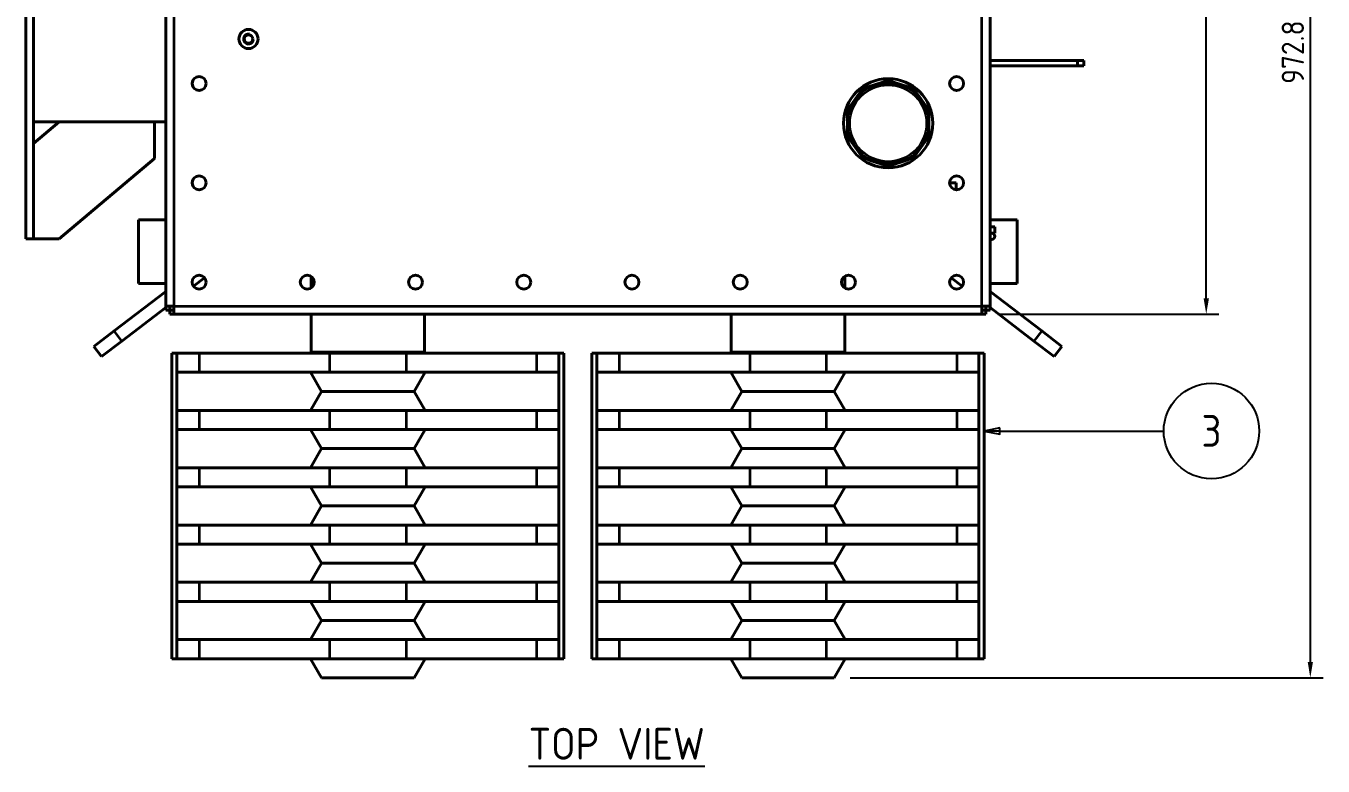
# Model space of a CAD drawing. Header units: millimetres. Extents: x 0 to 5945, y 0 to 4205.
# Drawn here: x 2093 to 3112, y 2796 to 3377 of the extents above; entities that cross this region are included whole.
import ezdxf

# ---------------------------------------------------------------- set-up
doc = ezdxf.new("R2010")
doc.units = ezdxf.units.MM
doc.header["$LTSCALE"] = 5
for name, color, linetype, lineweight in [('가시적인 것(ISO)', 3, 'Continuous', 40), ('가시적인 좁은 것(ISO)', 3, 'Continuous', 35), ('기호(ISO)', 5, 'Continuous', 25), ('치수(ISO)', 2, 'Continuous', 25)]:
    doc.layers.add(name, color=color, linetype=linetype, lineweight=lineweight)
doc.styles.add('문자 텍스트_PSTEK_POSCO', font='isocp.shx')
doc.styles.add('부품번호텍스트_PSTEK_POSCO', font='isocp.shx')
doc.styles.add('치수 텍스트_PSTEK_POSCO', font='isocp.shx')
doc.dimstyles.new('치수_PSTEK_POSCO', dxfattribs={"dimscale": 5, "dimtxt": 3.5, "dimasz": 2.5, "dimexe": 2, "dimexo": 2.5, "dimgap": 1, "dimtad": 1, "dimrnd": 1e-08, "dimdsep": 46, "dimtxsty": '치수 텍스트_PSTEK_POSCO', "dimcen": 0.09, "dimdle": 10, "dimclrd": 7, "dimclre": 7, "dimclrt": 2, "dimadec": 1, "dimazin": 2, "dimtfac": 1, "dimtmove": 0, "dimatfit": 3, "dimfxl": 0, "dimtolj": 1, "dimlwd": -1, "dimlwe": -1, "dimarcsym": 0})

# ---------------------------------------------------------------- blocks, each defined once
blk = doc.blocks.new('품번기호2')
at = {"layer": '기호(ISO)', "color": 7}
for p, q in [((571.63, 612.29), (569.13, 611.79)), ((571.63, 611.79), (569.13, 611.79)), ((569.13, 611.79), (571.63, 611.29)), ((571.63, 611.29), (571.63, 612.29)), ((571.63, 611.79), (597.36, 611.79))]:
    blk.add_line(p, q, dxfattribs=at)
at = {"layer": '기호(ISO)', "color": 7, "flags": 128}
blk.add_lwpolyline([(571.63, 612.29), (569.13, 611.79), (571.63, 611.29), (571.63, 612.29)], dxfattribs=at)
at = {"layer": '기호(ISO)'}
blk.add_circle((604.86, 611.79), 7.5, dxfattribs=at)
at = {"layer": '기호(ISO)', "color": 7}
blk.add_solid([(571.63, 612.29), (569.13, 611.79), (571.63, 611.29), (571.63, 612.29)], dxfattribs=at)
at = {"layer": '기호(ISO)', "color": 7, "insert": (604.86, 611.82), "char_height": 5, "attachment_point": 5, "style": '부품번호텍스트_PSTEK_POSCO'}
blk.add_mtext('3', dxfattribs=at)
blk = doc.blocks.new('*D28')
at = {"layer": 'Defpoints', "color": 0, "transparency": 16777216}
for p in [(2844, 3669.1), (3020.2, 3669.1), (2844, 3150.7)]:
    blk.add_point(p, dxfattribs=at)
at = {"layer": '치수(ISO)', "color": 7, "transparency": 16777216}
for p, q in [((2856.5, 3669.1), (3030.2, 3669.1)), ((3020.2, 3163.2), (3020.2, 3656.6)), ((2856.5, 3150.7), (3030.2, 3150.7))]:
    blk.add_line(p, q, dxfattribs=at)
for points in [[(3018.1, 3656.6), (3022.3, 3656.6), (3020.2, 3669.1)], [(3018.1, 3163.2), (3022.3, 3163.2), (3020.2, 3150.7)]]:
    blk.add_solid(points, dxfattribs=at)
at = {"layer": '치수(ISO)', "color": 2, "transparency": 16777216, "insert": (3006.4, 3391.8), "char_height": 17.5, "attachment_point": 4, "rotation": 90, "style": '치수 텍스트_PSTEK_POSCO'}
blk.add_mtext('\\A1;518.4', dxfattribs=at)
blk = doc.blocks.new('*D49')
at = {"layer": 'Defpoints', "color": 0, "transparency": 16777216}
for p in [(2791.7, 3837.9), (2728, 2865.1), (3101.9, 2865.1)]:
    blk.add_point(p, dxfattribs=at)
at = {"layer": '치수(ISO)', "color": 7, "transparency": 16777216}
for p, q in [((2804.2, 3837.9), (3111.9, 3837.9)), ((3101.9, 3825.4), (3101.9, 2877.6)), ((2740.5, 2865.1), (3111.9, 2865.1))]:
    blk.add_line(p, q, dxfattribs=at)
for points in [[(3099.9, 3825.4), (3104, 3825.4), (3101.9, 3837.9)], [(3099.9, 2877.6), (3104, 2877.6), (3101.9, 2865.1)]]:
    blk.add_solid(points, dxfattribs=at)
at = {"layer": '치수(ISO)', "color": 2, "transparency": 16777216, "insert": (3088.2, 3331.7), "char_height": 17.5, "attachment_point": 4, "rotation": 90, "style": '치수 텍스트_PSTEK_POSCO'}
blk.add_mtext('\\A1;972.8', dxfattribs=at)

msp = doc.modelspace()

# ---------------------------------------------------------------- linework, layer by layer
at = {"layer": '가시적인 것(ISO)'}
for p, q in [((2202.968, 3157.115), (2202.968, 3662.715)), ((2850.368, 3662.715), (2850.368, 3157.115)), ((2093.168, 3609.915), (2093.168, 3209.915)), ((2099.168, 3209.925), (2099.168, 3407.915)), ((2850.368, 3349.915), (2919.168, 3349.915)), ((2850.368, 3345.915), (2919.168, 3345.915)), ((2924.168, 3349.915), (2919.168, 3349.915)), ((2919.168, 3349.915), (2919.168, 3345.915)), ((2919.168, 3345.915), (2924.168, 3345.915)), ((2924.168, 3345.915), (2924.168, 3349.915)), ((2770.368, 3334.362), (2760.479, 3331.149)), ((2780.256, 3331.149), (2770.368, 3334.362)), ((2750.59, 3327.936), (2744.479, 3319.524)), ((2760.479, 3331.149), (2750.59, 3327.936)), ((2790.145, 3327.936), (2780.256, 3331.149)), ((2796.256, 3319.524), (2790.145, 3327.936)), ((2744.479, 3319.524), (2738.368, 3311.113)), ((2738.368, 3311.113), (2738.368, 3300.715)), ((2802.368, 3311.113), (2796.256, 3319.524)), ((2802.368, 3300.715), (2802.368, 3311.113)), ((2119.168, 3301.765), (2099.168, 3284.915)), ((2119.168, 3301.765), (2099.168, 3301.765)), ((2194.168, 3301.765), (2119.168, 3301.765)), ((2194.168, 3273.103), (2194.168, 3301.765)), ((2202.968, 3301.765), (2194.168, 3301.765)), ((2738.368, 3300.715), (2738.368, 3290.318)), ((2802.368, 3290.318), (2802.368, 3300.715)), ((2738.368, 3290.318), (2744.479, 3281.906)), ((2744.479, 3281.906), (2750.59, 3273.495)), ((2790.145, 3273.495), (2796.256, 3281.906)), ((2796.256, 3281.906), (2802.368, 3290.318)), ((2119.168, 3209.915), (2194.168, 3273.103)), ((2750.59, 3273.495), (2760.479, 3270.282)), ((2760.479, 3270.282), (2770.368, 3267.069)), ((2770.368, 3267.069), (2780.256, 3270.282)), ((2780.256, 3270.282), (2790.145, 3273.495)), ((2823.668, 3253.915), (2818.668, 3253.915)), ((2823.668, 3253.915), (2823.668, 3248.438)), ((2181.668, 3224.915), (2181.668, 3174.915)), ((2202.968, 3224.915), (2181.668, 3224.915)), ((2871.668, 3224.915), (2850.368, 3224.915)), ((2850.368, 3219.415), (2854.168, 3219.415)), ((2854.168, 3214.415), (2854.168, 3219.415)), ((2871.668, 3174.915), (2871.668, 3224.915)), ((2099.168, 3209.915), (2093.168, 3209.915)), ((2099.168, 3209.925), (2099.168, 3209.915)), ((2099.168, 3209.915), (2119.168, 3209.915)), ((2850.368, 3214.415), (2851.668, 3214.415)), ((2851.668, 3209.415), (2850.368, 3209.415)), ((2854.168, 3214.415), (2851.668, 3214.415)), ((2233.458, 3179.357), (2224.723, 3172.676)), ((2317.118, 3171.273), (2317.118, 3180.557)), ((2736.218, 3171.273), (2736.218, 3180.557)), ((2819.877, 3179.357), (2828.612, 3172.676)), ((2162.365, 3137.571), (2202.968, 3168.626)), ((2202.968, 3174.915), (2181.668, 3174.915)), ((2871.668, 3174.915), (2850.368, 3174.915)), ((2890.97, 3137.571), (2850.368, 3168.626)), ((2202.968, 3156.037), (2168.441, 3129.628)), ((2202.968, 3157.115), (2203.825, 3157.115)), ((2202.968, 3154.015), (2202.968, 3157.115)), ((2206.168, 3154.015), (2202.968, 3154.015)), ((2203.825, 3157.115), (2209.368, 3157.115)), ((2206.168, 3157.115), (2206.168, 3154.015)), ((2206.268, 3153.915), (2209.368, 3153.915)), ((2206.268, 3153.915), (2206.268, 3150.715)), ((2209.368, 3150.715), (2206.268, 3150.715)), ((2209.168, 3157.115), (2209.168, 3156.915)), ((2209.168, 3156.915), (2209.368, 3156.915)), ((2209.368, 3157.115), (2209.368, 3151.573)), ((2209.368, 3151.573), (2209.368, 3150.715)), ((2843.968, 3150.715), (2209.368, 3150.715)), ((2317.118, 3120.895), (2317.118, 3150.715)), ((2406.218, 3120.895), (2406.218, 3150.715)), ((2647.118, 3120.895), (2647.118, 3150.715)), ((2736.218, 3120.895), (2736.218, 3150.715)), ((2843.968, 3157.115), (2849.51, 3157.115)), ((2843.968, 3151.573), (2843.968, 3157.115)), ((2843.968, 3156.915), (2844.168, 3156.915)), ((2843.968, 3153.915), (2847.068, 3153.915)), ((2843.968, 3150.715), (2843.968, 3151.573)), ((2847.068, 3150.715), (2843.968, 3150.715)), ((2844.168, 3156.915), (2844.168, 3157.115)), ((2847.068, 3153.915), (2847.068, 3150.715)), ((2847.168, 3154.015), (2847.168, 3157.115)), ((2847.168, 3154.015), (2850.368, 3154.015)), ((2849.51, 3157.115), (2850.368, 3157.115)), ((2850.368, 3157.115), (2850.368, 3154.015)), ((2850.368, 3156.037), (2884.895, 3129.628)), ((2146.479, 3125.421), (2162.365, 3137.571)), ((2168.441, 3129.628), (2152.555, 3117.478)), ((2900.781, 3117.478), (2884.895, 3129.628)), ((2890.97, 3137.571), (2906.856, 3125.421)), ((2146.479, 3125.421), (2152.555, 3117.478)), ((2211.668, 3120.115), (2207.668, 3120.115)), ((2207.668, 2880.115), (2207.668, 3120.115)), ((2229.15, 3120.115), (2211.668, 3120.115)), ((2211.668, 3120.115), (2211.668, 3105.115)), ((2229.15, 3120.115), (2331.597, 3120.115)), ((2317.118, 3120.895), (2316.668, 3120.115)), ((2317.118, 3120.895), (2406.218, 3120.895)), ((2391.738, 3120.115), (2331.597, 3120.115)), ((2391.738, 3120.115), (2494.185, 3120.115)), ((2406.218, 3120.895), (2406.668, 3120.115)), ((2511.668, 3120.115), (2494.185, 3120.115)), ((2511.668, 3120.115), (2511.668, 3105.115)), ((2511.668, 3120.115), (2515.668, 3120.115)), ((2515.668, 2880.115), (2515.668, 3120.115)), ((2541.668, 3120.115), (2537.668, 3120.115)), ((2537.668, 2880.115), (2537.668, 3120.115)), ((2559.15, 3120.115), (2541.668, 3120.115)), ((2541.668, 3120.115), (2541.668, 3105.115)), ((2559.15, 3120.115), (2661.597, 3120.115)), ((2647.118, 3120.895), (2646.668, 3120.115)), ((2647.118, 3120.895), (2736.218, 3120.895)), ((2721.738, 3120.115), (2661.597, 3120.115)), ((2721.738, 3120.115), (2824.185, 3120.115)), ((2736.218, 3120.895), (2736.668, 3120.115)), ((2841.668, 3120.115), (2824.185, 3120.115)), ((2841.668, 3120.115), (2841.668, 3105.115)), ((2841.668, 3120.115), (2845.668, 3120.115)), ((2845.668, 2880.115), (2845.668, 3120.115)), ((2900.781, 3117.478), (2906.856, 3125.421)), ((2211.668, 3105.115), (2229.15, 3105.115)), ((2211.668, 3105.115), (2211.668, 3075.115)), ((2331.597, 3105.115), (2229.15, 3105.115)), ((2325.328, 3090.115), (2316.668, 3105.115)), ((2331.597, 3105.115), (2391.738, 3105.115)), ((2494.185, 3105.115), (2391.738, 3105.115)), ((2398.007, 3090.115), (2406.668, 3105.115)), ((2494.185, 3105.115), (2511.668, 3105.115)), ((2511.668, 3105.115), (2511.668, 3075.115)), ((2541.668, 3105.115), (2559.15, 3105.115)), ((2541.668, 3105.115), (2541.668, 3075.115)), ((2661.597, 3105.115), (2559.15, 3105.115)), ((2655.328, 3090.115), (2646.668, 3105.115)), ((2661.597, 3105.115), (2721.738, 3105.115)), ((2824.185, 3105.115), (2721.738, 3105.115)), ((2728.007, 3090.115), (2736.668, 3105.115)), ((2824.185, 3105.115), (2841.668, 3105.115)), ((2841.668, 3105.115), (2841.668, 3075.115)), ((2325.328, 3090.115), (2316.668, 3075.115)), ((2325.328, 3090.115), (2398.007, 3090.115)), ((2398.007, 3090.115), (2406.668, 3075.115)), ((2655.328, 3090.115), (2646.668, 3075.115)), ((2655.328, 3090.115), (2728.007, 3090.115)), ((2728.007, 3090.115), (2736.668, 3075.115)), ((2229.15, 3075.115), (2211.668, 3075.115)), ((2211.668, 3075.115), (2211.668, 3060.115)), ((2229.15, 3075.115), (2331.597, 3075.115)), ((2391.738, 3075.115), (2331.597, 3075.115)), ((2391.738, 3075.115), (2494.185, 3075.115)), ((2511.668, 3075.115), (2494.185, 3075.115)), ((2511.668, 3075.115), (2511.668, 3060.115)), ((2559.15, 3075.115), (2541.668, 3075.115)), ((2541.668, 3075.115), (2541.668, 3060.115)), ((2559.15, 3075.115), (2661.597, 3075.115)), ((2721.738, 3075.115), (2661.597, 3075.115)), ((2721.738, 3075.115), (2824.185, 3075.115)), ((2841.668, 3075.115), (2824.185, 3075.115)), ((2841.668, 3075.115), (2841.668, 3060.115)), ((2211.668, 3060.115), (2229.15, 3060.115)), ((2211.668, 3060.115), (2211.668, 3030.115)), ((2331.597, 3060.115), (2229.15, 3060.115)), ((2325.328, 3045.115), (2316.668, 3060.115)), ((2331.597, 3060.115), (2391.738, 3060.115)), ((2494.185, 3060.115), (2391.738, 3060.115)), ((2398.007, 3045.115), (2406.668, 3060.115)), ((2494.185, 3060.115), (2511.668, 3060.115)), ((2511.668, 3060.115), (2511.668, 3030.115)), ((2541.668, 3060.115), (2559.15, 3060.115)), ((2541.668, 3060.115), (2541.668, 3030.115)), ((2661.597, 3060.115), (2559.15, 3060.115)), ((2655.328, 3045.115), (2646.668, 3060.115)), ((2661.597, 3060.115), (2721.738, 3060.115)), ((2824.185, 3060.115), (2721.738, 3060.115)), ((2728.007, 3045.115), (2736.668, 3060.115)), ((2824.185, 3060.115), (2841.668, 3060.115)), ((2841.668, 3060.115), (2841.668, 3030.115)), ((2325.328, 3045.115), (2316.668, 3030.115)), ((2325.328, 3045.115), (2398.007, 3045.115)), ((2398.007, 3045.115), (2406.668, 3030.115)), ((2655.328, 3045.115), (2646.668, 3030.115)), ((2655.328, 3045.115), (2728.007, 3045.115)), ((2728.007, 3045.115), (2736.668, 3030.115)), ((2229.15, 3030.115), (2211.668, 3030.115)), ((2211.668, 3030.115), (2211.668, 3015.115)), ((2229.15, 3030.115), (2331.597, 3030.115)), ((2391.738, 3030.115), (2331.597, 3030.115)), ((2391.738, 3030.115), (2494.185, 3030.115)), ((2511.668, 3030.115), (2494.185, 3030.115)), ((2511.668, 3030.115), (2511.668, 3015.115)), ((2559.15, 3030.115), (2541.668, 3030.115)), ((2541.668, 3030.115), (2541.668, 3015.115)), ((2559.15, 3030.115), (2661.597, 3030.115)), ((2721.738, 3030.115), (2661.597, 3030.115)), ((2721.738, 3030.115), (2824.185, 3030.115)), ((2841.668, 3030.115), (2824.185, 3030.115)), ((2841.668, 3030.115), (2841.668, 3015.115)), ((2211.668, 3015.115), (2229.15, 3015.115)), ((2211.668, 3015.115), (2211.668, 2985.115)), ((2331.597, 3015.115), (2229.15, 3015.115)), ((2325.328, 3000.115), (2316.668, 3015.115)), ((2331.597, 3015.115), (2391.738, 3015.115)), ((2494.185, 3015.115), (2391.738, 3015.115)), ((2398.007, 3000.115), (2406.668, 3015.115)), ((2494.185, 3015.115), (2511.668, 3015.115)), ((2511.668, 3015.115), (2511.668, 2985.115)), ((2541.668, 3015.115), (2559.15, 3015.115)), ((2541.668, 3015.115), (2541.668, 2985.115)), ((2661.597, 3015.115), (2559.15, 3015.115)), ((2655.328, 3000.115), (2646.668, 3015.115)), ((2661.597, 3015.115), (2721.738, 3015.115)), ((2824.185, 3015.115), (2721.738, 3015.115)), ((2728.007, 3000.115), (2736.668, 3015.115)), ((2824.185, 3015.115), (2841.668, 3015.115)), ((2841.668, 3015.115), (2841.668, 2985.115)), ((2325.328, 3000.115), (2316.668, 2985.115)), ((2325.328, 3000.115), (2398.007, 3000.115)), ((2398.007, 3000.115), (2406.668, 2985.115)), ((2655.328, 3000.115), (2646.668, 2985.115)), ((2655.328, 3000.115), (2728.007, 3000.115)), ((2728.007, 3000.115), (2736.668, 2985.115)), ((2229.15, 2985.115), (2211.668, 2985.115)), ((2211.668, 2985.115), (2211.668, 2970.115)), ((2229.15, 2985.115), (2331.597, 2985.115)), ((2391.738, 2985.115), (2331.597, 2985.115)), ((2391.738, 2985.115), (2494.185, 2985.115)), ((2511.668, 2985.115), (2494.185, 2985.115)), ((2511.668, 2985.115), (2511.668, 2970.115)), ((2559.15, 2985.115), (2541.668, 2985.115)), ((2541.668, 2985.115), (2541.668, 2970.115)), ((2559.15, 2985.115), (2661.597, 2985.115)), ((2721.738, 2985.115), (2661.597, 2985.115)), ((2721.738, 2985.115), (2824.185, 2985.115)), ((2841.668, 2985.115), (2824.185, 2985.115)), ((2841.668, 2985.115), (2841.668, 2970.115)), ((2211.668, 2970.115), (2229.15, 2970.115)), ((2211.668, 2970.115), (2211.668, 2940.115)), ((2331.597, 2970.115), (2229.15, 2970.115)), ((2325.328, 2955.115), (2316.668, 2970.115)), ((2331.597, 2970.115), (2391.738, 2970.115)), ((2494.185, 2970.115), (2391.738, 2970.115)), ((2398.007, 2955.115), (2406.668, 2970.115)), ((2494.185, 2970.115), (2511.668, 2970.115)), ((2511.668, 2970.115), (2511.668, 2940.115)), ((2541.668, 2970.115), (2559.15, 2970.115)), ((2541.668, 2970.115), (2541.668, 2940.115)), ((2661.597, 2970.115), (2559.15, 2970.115)), ((2655.328, 2955.115), (2646.668, 2970.115)), ((2661.597, 2970.115), (2721.738, 2970.115)), ((2824.185, 2970.115), (2721.738, 2970.115)), ((2728.007, 2955.115), (2736.668, 2970.115)), ((2824.185, 2970.115), (2841.668, 2970.115)), ((2841.668, 2970.115), (2841.668, 2940.115)), ((2325.328, 2955.115), (2316.668, 2940.115)), ((2325.328, 2955.115), (2398.007, 2955.115)), ((2398.007, 2955.115), (2406.668, 2940.115)), ((2655.328, 2955.115), (2646.668, 2940.115)), ((2655.328, 2955.115), (2728.007, 2955.115)), ((2728.007, 2955.115), (2736.668, 2940.115)), ((2229.15, 2940.115), (2211.668, 2940.115)), ((2211.668, 2940.115), (2211.668, 2925.115)), ((2229.15, 2940.115), (2331.597, 2940.115)), ((2391.738, 2940.115), (2331.597, 2940.115)), ((2391.738, 2940.115), (2494.185, 2940.115)), ((2511.668, 2940.115), (2494.185, 2940.115)), ((2511.668, 2940.115), (2511.668, 2925.115)), ((2559.15, 2940.115), (2541.668, 2940.115)), ((2541.668, 2940.115), (2541.668, 2925.115)), ((2559.15, 2940.115), (2661.597, 2940.115)), ((2721.738, 2940.115), (2661.597, 2940.115)), ((2721.738, 2940.115), (2824.185, 2940.115)), ((2841.668, 2940.115), (2824.185, 2940.115)), ((2841.668, 2940.115), (2841.668, 2925.115)), ((2211.668, 2925.115), (2229.15, 2925.115)), ((2211.668, 2925.115), (2211.668, 2895.115)), ((2331.597, 2925.115), (2229.15, 2925.115)), ((2325.328, 2910.115), (2316.668, 2925.115)), ((2331.597, 2925.115), (2391.738, 2925.115)), ((2494.185, 2925.115), (2391.738, 2925.115)), ((2398.007, 2910.115), (2406.668, 2925.115)), ((2494.185, 2925.115), (2511.668, 2925.115)), ((2511.668, 2925.115), (2511.668, 2895.115)), ((2541.668, 2925.115), (2559.15, 2925.115)), ((2541.668, 2925.115), (2541.668, 2895.115)), ((2661.597, 2925.115), (2559.15, 2925.115)), ((2655.328, 2910.115), (2646.668, 2925.115)), ((2661.597, 2925.115), (2721.738, 2925.115)), ((2824.185, 2925.115), (2721.738, 2925.115)), ((2728.007, 2910.115), (2736.668, 2925.115)), ((2824.185, 2925.115), (2841.668, 2925.115)), ((2841.668, 2925.115), (2841.668, 2895.115)), ((2325.328, 2910.115), (2316.668, 2895.115)), ((2325.328, 2910.115), (2398.007, 2910.115)), ((2398.007, 2910.115), (2406.668, 2895.115)), ((2655.328, 2910.115), (2646.668, 2895.115)), ((2655.328, 2910.115), (2728.007, 2910.115)), ((2728.007, 2910.115), (2736.668, 2895.115)), ((2229.15, 2895.115), (2211.668, 2895.115)), ((2211.668, 2895.115), (2211.668, 2880.115)), ((2229.15, 2895.115), (2331.597, 2895.115)), ((2391.738, 2895.115), (2331.597, 2895.115)), ((2391.738, 2895.115), (2494.185, 2895.115)), ((2511.668, 2895.115), (2494.185, 2895.115)), ((2511.668, 2895.115), (2511.668, 2880.115)), ((2559.15, 2895.115), (2541.668, 2895.115)), ((2541.668, 2895.115), (2541.668, 2880.115)), ((2559.15, 2895.115), (2661.597, 2895.115)), ((2721.738, 2895.115), (2661.597, 2895.115)), ((2721.738, 2895.115), (2824.185, 2895.115)), ((2841.668, 2895.115), (2824.185, 2895.115)), ((2841.668, 2895.115), (2841.668, 2880.115)), ((2211.668, 2880.115), (2207.668, 2880.115)), ((2211.668, 2880.115), (2229.15, 2880.115)), ((2331.597, 2880.115), (2229.15, 2880.115)), ((2325.328, 2865.115), (2316.668, 2880.115)), ((2331.597, 2880.115), (2391.738, 2880.115)), ((2494.185, 2880.115), (2391.738, 2880.115)), ((2398.007, 2865.115), (2406.668, 2880.115)), ((2494.185, 2880.115), (2511.668, 2880.115)), ((2511.668, 2880.115), (2515.668, 2880.115)), ((2541.668, 2880.115), (2537.668, 2880.115)), ((2541.668, 2880.115), (2559.15, 2880.115)), ((2661.597, 2880.115), (2559.15, 2880.115)), ((2655.328, 2865.115), (2646.668, 2880.115)), ((2661.597, 2880.115), (2721.738, 2880.115)), ((2824.185, 2880.115), (2721.738, 2880.115)), ((2728.007, 2865.115), (2736.668, 2880.115)), ((2824.185, 2880.115), (2841.668, 2880.115)), ((2841.668, 2880.115), (2845.668, 2880.115)), ((2325.328, 2865.115), (2398.007, 2865.115)), ((2655.328, 2865.115), (2728.007, 2865.115))]:
    msp.add_line(p, q, dxfattribs=at)
for centre, radius in [((2267.968, 3366.915), 7.5), ((2267.968, 3366.915), 3.324), ((2229.168, 3331.915), 5.5), ((2770.368, 3300.715), 35), ((2770.368, 3300.715), 32), ((2824.168, 3331.915), 5.5), ((2229.168, 3253.915), 5.5), ((2824.168, 3253.915), 5.5), ((2229.168, 3175.915), 5.5), ((2314.168, 3175.915), 5.5), ((2399.168, 3175.915), 5.5), ((2484.168, 3175.915), 5.5), ((2569.168, 3175.915), 5.5), ((2654.168, 3175.915), 5.5), ((2739.168, 3175.915), 5.5), ((2824.168, 3175.915), 5.5)]:
    msp.add_circle(centre, radius, dxfattribs=at)
for centre, radius, start, end in [((2229.229, 3331.915), 5.5, 90.318832, 269.681168), ((2824.106, 3331.915), 5.5, 270.318832, 89.681168), ((2229.229, 3253.915), 5.5, 90.318832, 269.681168), ((2824.106, 3253.915), 5.5, 270.318832, 89.681168), ((2851.668, 3211.915), 2.5, 270, 90)]:
    msp.add_arc(centre, radius, start, end, dxfattribs=at)
at = {"layer": '가시적인 좁은 것(ISO)'}
for p, q in [((2209.368, 3662.715), (2209.368, 3157.115)), ((2843.968, 3157.115), (2843.968, 3662.715)), ((2209.368, 3157.115), (2843.968, 3157.115)), ((2168.441, 3129.628), (2162.365, 3137.571)), ((2890.97, 3137.571), (2884.895, 3129.628)), ((2229.15, 3120.115), (2229.15, 3105.115)), ((2331.597, 3120.115), (2331.597, 3105.115)), ((2391.738, 3120.115), (2391.738, 3105.115)), ((2494.185, 3120.115), (2494.185, 3105.115)), ((2559.15, 3120.115), (2559.15, 3105.115)), ((2661.597, 3120.115), (2661.597, 3105.115)), ((2721.738, 3120.115), (2721.738, 3105.115)), ((2824.185, 3120.115), (2824.185, 3105.115)), ((2229.15, 3075.115), (2229.15, 3060.115)), ((2331.597, 3075.115), (2331.597, 3060.115)), ((2391.738, 3075.115), (2391.738, 3060.115)), ((2494.185, 3075.115), (2494.185, 3060.115)), ((2559.15, 3075.115), (2559.15, 3060.115)), ((2661.597, 3075.115), (2661.597, 3060.115)), ((2721.738, 3075.115), (2721.738, 3060.115)), ((2824.185, 3075.115), (2824.185, 3060.115)), ((2229.15, 3030.115), (2229.15, 3015.115)), ((2331.597, 3030.115), (2331.597, 3015.115)), ((2391.738, 3030.115), (2391.738, 3015.115)), ((2494.185, 3030.115), (2494.185, 3015.115)), ((2559.15, 3030.115), (2559.15, 3015.115)), ((2661.597, 3030.115), (2661.597, 3015.115)), ((2721.738, 3030.115), (2721.738, 3015.115)), ((2824.185, 3030.115), (2824.185, 3015.115)), ((2229.15, 2985.115), (2229.15, 2970.115)), ((2331.597, 2985.115), (2331.597, 2970.115)), ((2391.738, 2985.115), (2391.738, 2970.115)), ((2494.185, 2985.115), (2494.185, 2970.115)), ((2559.15, 2985.115), (2559.15, 2970.115)), ((2661.597, 2985.115), (2661.597, 2970.115)), ((2721.738, 2985.115), (2721.738, 2970.115)), ((2824.185, 2985.115), (2824.185, 2970.115)), ((2229.15, 2940.115), (2229.15, 2925.115)), ((2331.597, 2940.115), (2331.597, 2925.115)), ((2391.738, 2940.115), (2391.738, 2925.115)), ((2494.185, 2940.115), (2494.185, 2925.115)), ((2559.15, 2940.115), (2559.15, 2925.115)), ((2661.597, 2940.115), (2661.597, 2925.115)), ((2721.738, 2940.115), (2721.738, 2925.115)), ((2824.185, 2940.115), (2824.185, 2925.115)), ((2229.15, 2895.115), (2229.15, 2880.115)), ((2331.597, 2895.115), (2331.597, 2880.115)), ((2391.738, 2895.115), (2391.738, 2880.115)), ((2494.185, 2895.115), (2494.185, 2880.115)), ((2559.15, 2895.115), (2559.15, 2880.115)), ((2661.597, 2895.115), (2661.597, 2880.115)), ((2721.738, 2895.115), (2721.738, 2880.115)), ((2824.185, 2895.115), (2824.185, 2880.115))]:
    msp.add_line(p, q, dxfattribs=at)
msp.add_circle((2770.368, 3300.715), 30.179, dxfattribs=at)
msp.add_arc((2267.968, 3366.915), 4, 80, 350, dxfattribs=at)

# ---------------------------------------------------------------- block references
at = {"layer": '기호(ISO)', "xscale": 5, "yscale": 5, "zscale": 5}
msp.add_blockref('품번기호2', (0, 0), dxfattribs=at)

# ---------------------------------------------------------------- texts
at = {"layer": '기호(ISO)', "color": 2, "insert": (2557.149, 2813.288), "char_height": 25, "width": 625.93245, "attachment_point": 5, "style": '문자 텍스트_PSTEK_POSCO'}
msp.add_mtext('{\\fISOCP|b0|i0;\\H25.0000;\\LTOP VIEW}', dxfattribs=at)

# ---------------------------------------------------------------- dimensions: what is measured, and where the dimension line sits
at = {"layer": '치수(ISO)', "color": 7}
for base, p1, p2, picture, middle in [((3101.938, 2865.115), (2791.668, 3837.915), (2728.007, 2865.115), '*D49', (3101.938, 3356.515)), ((3020.185, 3669.115), (2843.968, 3150.715), (2843.968, 3669.115), '*D28', (3020.185, 3415.459))]:
    dim = msp.add_linear_dim(base=base, p1=p1, p2=p2, angle=90, dimstyle='치수_PSTEK_POSCO', override={"dimdec": 2, "dimtp": 0, "dimtm": 0, "dimtdec": 2, "dimtofl": 0, "dimatfit": 1}, dxfattribs=at)
    dim.commit()
    dim.dimension.update_dxf_attribs({"geometry": picture, "text_midpoint": middle, "dimtype": 160})

doc.saveas('drawing.dxf')
